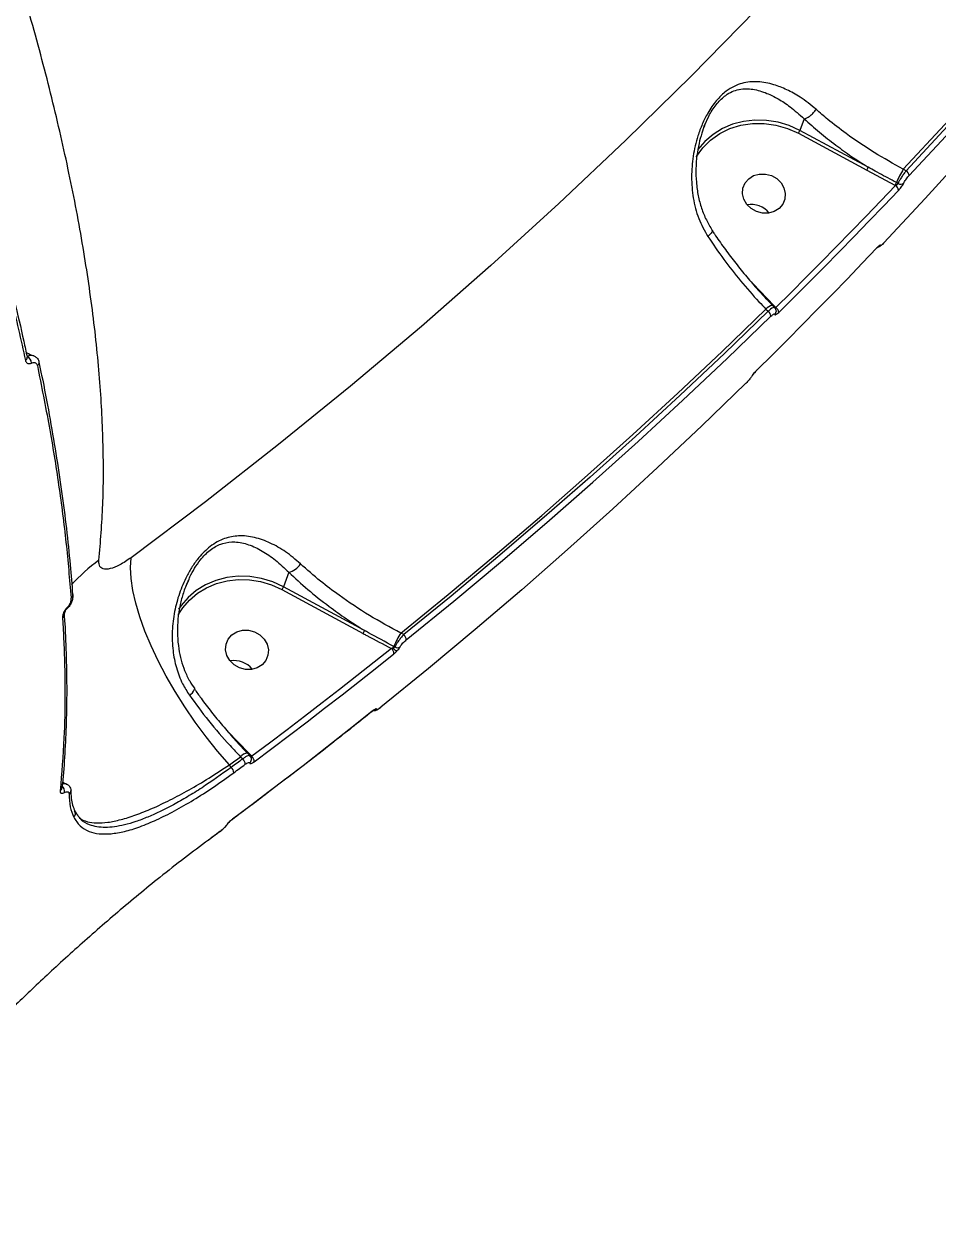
# Model space of a CAD drawing. Header units: millimetres. Extents: x -5517 to 6387, y -5295 to 6147.
# Drawn here: x 3192 to 3381.6, y 1238.2 to 1488.5 of the extents above; entities that cross this region are included whole.
import ezdxf

# ---------------------------------------------------------------- set-up
doc = ezdxf.new("R2010")
doc.units = ezdxf.units.MM
for name, color, linetype in [('DIKOM_ОБЪЕКТ', 7, 'Continuous'), ('DIKOM_РАЗМЕР_ЗОНА', 7, 'Continuous'), ('DIKOM_РАЗМЕР_ОБЪЕКТА', 7, 'Continuous')]:
    doc.layers.add(name, color=color, linetype=linetype)
doc.styles.add('style1', font='arial.ttf', dxfattribs={"width": 0.8})
doc.dimstyles.new('1-50', dxfattribs={"dimtxt": 300, "dimasz": 200, "dimexe": 100, "dimexo": 0, "dimgap": 100, "dimtad": 1, "dimtxsty": 'style1', "dimcen": 200, "dimclrd": 7, "dimclre": 7, "dimclrt": 7, "dimadec": 1, "dimazin": 2, "dimtfac": 1, "dimtmove": 0, "dimatfit": 2, "dimfxl": 0, "dimlwd": 25, "dimlwe": 18, "dimarcsym": 0})

# ---------------------------------------------------------------- blocks, each defined once
blk = doc.blocks.new('*D2')
at = {"layer": 'Defpoints', "color": 0, "transparency": 16777216}
for p in [(4491.49, 3838.97), (-2445.56, 374.31), (4491.49, -4687.8)]:
    blk.add_point(p, dxfattribs=at)
at = {"layer": 'DIKOM_РАЗМЕР_ОБЪЕКТА', "color": 7, "lineweight": 18, "transparency": 16777216}
for p, q in [((4491.49, 3838.97), (4491.49, -4787.8)), ((-2445.56, 374.31), (-2445.56, -4787.8))]:
    blk.add_line(p, q, dxfattribs=at)
at = {"layer": 'DIKOM_РАЗМЕР_ОБЪЕКТА', "color": 7, "lineweight": 25, "transparency": 16777216}
blk.add_line((-2245.56, -4687.8), (4291.49, -4687.8), dxfattribs=at)
at = {"layer": 'DIKOM_РАЗМЕР_ОБЪЕКТА', "color": 7, "transparency": 16777216}
for points in [[(-2245.56, -4654.47), (-2245.56, -4721.14), (-2445.56, -4687.8)], [(4291.49, -4654.47), (4291.49, -4721.14), (4491.49, -4687.8)]]:
    blk.add_solid(points, dxfattribs=at)
at = {"layer": 'DIKOM_РАЗМЕР_ОБЪЕКТА', "color": 7, "transparency": 16777216, "insert": (1022.97, -4434.63), "char_height": 300, "attachment_point": 5, "style": 'style1'}
blk.add_mtext('6900', dxfattribs=at)
blk = doc.blocks.new('*D3')
at = {"layer": 'Defpoints', "color": 0, "transparency": 16777216}
for p in [(6386.85, 4728.17), (-4131.44, -152.69), (6386.85, -5195.35)]:
    blk.add_point(p, dxfattribs=at)
at = {"layer": 'DIKOM_РАЗМЕР_ЗОНА', "color": 7, "lineweight": 18, "transparency": 16777216}
for p, q in [((6386.85, 4728.17), (6386.85, -5295.35)), ((-4131.44, -152.69), (-4131.44, -5295.35))]:
    blk.add_line(p, q, dxfattribs=at)
at = {"layer": 'DIKOM_РАЗМЕР_ЗОНА', "color": 7, "lineweight": 25, "transparency": 16777216}
blk.add_line((-3931.44, -5195.35), (6186.85, -5195.35), dxfattribs=at)
at = {"layer": 'DIKOM_РАЗМЕР_ЗОНА', "color": 7, "transparency": 16777216}
for points in [[(-3931.44, -5162.02), (-3931.44, -5228.69), (-4131.44, -5195.35)], [(6186.85, -5162.02), (6186.85, -5228.69), (6386.85, -5195.35)]]:
    blk.add_solid(points, dxfattribs=at)
at = {"layer": 'DIKOM_РАЗМЕР_ЗОНА', "color": 7, "transparency": 16777216, "insert": (1127.71, -4942.18), "char_height": 300, "attachment_point": 5, "style": 'style1'}
blk.add_mtext('10500', dxfattribs=at)

msp = doc.modelspace()

# ---------------------------------------------------------------- linework, layer by layer
at = {"layer": 'DIKOM_ОБЪЕКТ', "color": 7, "linetype": 'Continuous', "lineweight": 15}
for p, q in [((3353.821, 1468.789), (3352.927, 1466.411)), ((3352.623, 1465.816), (3366.797, 1458.166)), ((3367.1, 1458.761), (3352.927, 1466.411)), ((3366.797, 1458.166), (3372.653, 1455.049)), ((3374.97, 1458.059), (3374.378, 1458.378)), ((3372.653, 1455.049), (3372.772, 1454.984)), ((3373.299, 1455.41), (3372.94, 1455.604)), ((3343.151, 1434.652), (3342.788, 1435.024)), ((3347.587, 1430.06), (3343.151, 1434.652)), ((3345.865, 1429.355), (3346.319, 1428.891)), ((3347.268, 1430.079), (3347.256, 1430.089)), ((3347.268, 1430.079), (3347.669, 1429.668)), ((3347.937, 1429.703), (3347.587, 1430.06)), ((3192.63, 1419.366), (3192.631, 1419.361)), ((3195.093, 1418.316), (3195.08, 1418.366)), ((3246.902, 1374.752), (3245.774, 1371.753)), ((3225.561, 1371.711), (3226.04, 1372.924)), ((3262.623, 1362.66), (3245.774, 1371.753)), ((3245.471, 1371.159), (3262.319, 1362.065)), ((3200.313, 1365.92), (3200.315, 1365.9)), ((3270.73, 1361.829), (3270.116, 1362.161)), ((3268.881, 1359.277), (3268.679, 1359.386)), ((3227.304, 1350.503), (3227.309, 1350.493)), ((3234.188, 1341.804), (3233.96, 1342.037)), ((3238.614, 1337.223), (3234.188, 1341.804)), ((3238.295, 1337.241), (3238.282, 1337.252)), ((3238.295, 1337.241), (3238.815, 1336.709)), ((3239.224, 1336.599), (3238.614, 1337.223)), ((3234.963, 1334.295), (3234.563, 1334.796)), ((3236.892, 1336.517), (3237.345, 1336.055)), ((3199.835, 1330.05), (3199.834, 1330.049)), ((3201.681, 1329.506), (3201.683, 1329.455)), ((3202.392, 1325.554), (3202.561, 1325.155)), ((3203.192, 1324.236), (3203.105, 1324.352)), ((3232.548, 1320.916), (3230.164, 1319.155))]:
    msp.add_line(p, q, dxfattribs=at)
at = {"layer": 'DIKOM_ОБЪЕКТ', "color": 7, "linetype": 'Continuous', "lineweight": 15, "flags": 128}
for points in [[(3374.378, 1458.378), (3382.989, 1467.615), (3391.479, 1476.949), (3399.844, 1486.38), (3408.086, 1495.907), (3416.201, 1505.529), (3424.19, 1515.244), (3432.05, 1525.05), (3439.782, 1534.948)], [(3440.244, 1534.475), (3432.527, 1524.598), (3424.681, 1514.812), (3416.708, 1505.117), (3408.608, 1495.515), (3400.384, 1486.007), (3392.035, 1476.594), (3383.564, 1467.277), (3374.97, 1458.059)], [(3375.586, 1457.04), (3384.187, 1466.266), (3392.665, 1475.59), (3401.021, 1485.011), (3409.252, 1494.527), (3417.358, 1504.137), (3425.338, 1513.84), (3433.19, 1523.635), (3440.914, 1533.52)], [(3435.664, 1519.561), (3427.94, 1509.676), (3420.087, 1499.881), (3412.108, 1490.178), (3404.002, 1480.568), (3395.77, 1471.052), (3387.415, 1461.631), (3378.936, 1452.307), (3370.336, 1443.081)], [(3343.755, 1491.377), (3330.431, 1477.76), (3316.828, 1464.383), (3302.95, 1451.249), (3288.804, 1438.363), (3274.391, 1425.729), (3259.719, 1413.351), (3244.79, 1401.233), (3229.61, 1389.379), (3214.184, 1377.792)], [(3331.46, 1460.962), (3331.477, 1460.991), (3332.788, 1462.82), (3334.405, 1464.419), (3336.29, 1465.75), (3338.396, 1466.779), (3340.672, 1467.483), (3343.065, 1467.845), (3345.515, 1467.855), (3347.964, 1467.513), (3350.353, 1466.828), (3352.623, 1465.816)], [(3352.927, 1466.411), (3350.712, 1467.408), (3348.385, 1468.104), (3345.996, 1468.483), (3343.598, 1468.537), (3341.241, 1468.265), (3338.978, 1467.672), (3336.857, 1466.773), (3334.925, 1465.585), (3333.222, 1464.136), (3331.787, 1462.456), (3331.728, 1462.374)], [(3348.12, 1456.409), (3349.016, 1455.528), (3349.625, 1454.467), (3349.897, 1453.311), (3349.809, 1452.154), (3349.369, 1451.09), (3348.612, 1450.204), (3347.601, 1449.569), (3346.416, 1449.236), (3345.154, 1449.232), (3343.916, 1449.558), (3342.805, 1450.186), (3341.908, 1451.067), (3341.299, 1452.128), (3341.028, 1453.284), (3341.116, 1454.441), (3341.556, 1455.506), (3342.312, 1456.391), (3343.324, 1457.026), (3344.509, 1457.359), (3345.771, 1457.363), (3347.008, 1457.038), (3348.12, 1456.409)], [(3372.772, 1454.984), (3369.719, 1451.781), (3366.651, 1448.59), (3363.569, 1445.411), (3360.472, 1442.244), (3357.36, 1439.09), (3354.233, 1435.948), (3351.092, 1432.819), (3347.937, 1429.703)], [(3348.53, 1428.659), (3351.688, 1431.778), (3354.831, 1434.91), (3357.961, 1438.054), (3361.075, 1441.211), (3364.175, 1444.38), (3367.26, 1447.562), (3370.33, 1450.755), (3373.386, 1453.961)], [(3368.907, 1442.055), (3365.852, 1438.849), (3362.782, 1435.655), (3359.697, 1432.474), (3356.597, 1429.305), (3353.482, 1426.148), (3350.353, 1423.004), (3347.21, 1419.872), (3344.052, 1416.753)], [(3270.116, 1362.161), (3279.971, 1370.183), (3289.718, 1378.314), (3299.357, 1386.555), (3308.884, 1394.904), (3318.3, 1403.359), (3327.603, 1411.92), (3336.792, 1420.586), (3345.865, 1429.355)], [(3346.319, 1428.891), (3337.263, 1420.14), (3328.093, 1411.493), (3318.81, 1402.949), (3309.414, 1394.51), (3299.907, 1386.178), (3290.289, 1377.953), (3280.564, 1369.836), (3270.73, 1361.829)], [(3271.26, 1360.731), (3281.101, 1368.745), (3290.835, 1376.868), (3300.46, 1385.1), (3309.975, 1393.439), (3319.379, 1401.885), (3328.67, 1410.435), (3337.848, 1419.09), (3346.911, 1427.848)], [(3342.986, 1415.479), (3342.959, 1415.435), (3342.858, 1415.319)], [(3341.661, 1413.889), (3332.598, 1405.131), (3323.42, 1396.476), (3314.129, 1387.926), (3304.725, 1379.48), (3295.21, 1371.141), (3285.585, 1362.909), (3275.851, 1354.786), (3266.01, 1346.772)], [(3234.563, 1334.796), (3232.117, 1337.65), (3229.749, 1340.628), (3227.481, 1343.702), (3225.335, 1346.844), (3223.328, 1350.025), (3221.481, 1353.217), (3219.808, 1356.391), (3218.327, 1359.517), (3217.049, 1362.567), (3215.988, 1365.513), (3215.152, 1368.328), (3214.549, 1370.987), (3214.185, 1373.466), (3214.063, 1375.741), (3214.184, 1377.792)], [(3223.969, 1365.904), (3224.885, 1367.365), (3226.283, 1369.001), (3227.942, 1370.412), (3229.825, 1371.566), (3231.893, 1372.438), (3234.099, 1373.009), (3236.395, 1373.268), (3238.731, 1373.207), (3241.056, 1372.828), (3243.319, 1372.141), (3245.471, 1371.159)], [(3245.774, 1371.753), (3243.555, 1372.766), (3241.222, 1373.475), (3238.824, 1373.865), (3236.415, 1373.928), (3234.047, 1373.662), (3231.772, 1373.072), (3229.64, 1372.173), (3227.697, 1370.983), (3225.987, 1369.528), (3224.546, 1367.841), (3224.034, 1367.081)], [(3202.081, 1370.121), (3202.081, 1370.128), (3202.076, 1370.171)], [(3200.86, 1367.405), (3200.874, 1367.364), (3200.883, 1367.327), (3200.888, 1367.295), (3200.888, 1367.268), (3200.883, 1367.246), (3200.874, 1367.23), (3200.859, 1367.219), (3200.841, 1367.214)], [(3240.881, 1361.798), (3241.778, 1360.917), (3242.387, 1359.856), (3242.658, 1358.7), (3242.57, 1357.543), (3242.13, 1356.478), (3241.374, 1355.593), (3240.362, 1354.958), (3239.177, 1354.625), (3237.915, 1354.621), (3236.678, 1354.947), (3235.566, 1355.575), (3234.669, 1356.456), (3234.061, 1357.517), (3233.789, 1358.673), (3233.877, 1359.83), (3234.317, 1360.895), (3235.073, 1361.78), (3236.085, 1362.415), (3237.27, 1362.748), (3238.532, 1362.752), (3239.769, 1362.426), (3240.881, 1361.798)], [(3268.175, 1358.947), (3264.604, 1356.103), (3261.019, 1353.273), (3257.42, 1350.458), (3253.807, 1347.657), (3250.181, 1344.871), (3246.542, 1342.099), (3242.89, 1339.341), (3239.224, 1336.599)], [(3239.727, 1335.478), (3243.396, 1338.223), (3247.052, 1340.983), (3250.694, 1343.757), (3254.323, 1346.545), (3257.938, 1349.349), (3261.54, 1352.166), (3265.128, 1354.999), (3268.702, 1357.845)], [(3264.224, 1345.939), (3260.65, 1343.092), (3257.061, 1340.26), (3253.46, 1337.442), (3249.844, 1334.639), (3246.216, 1331.85), (3242.573, 1329.076), (3238.918, 1326.317), (3235.249, 1323.572)], [(3264.178, 1345.878), (3264.178, 1345.879), (3264.224, 1345.939)], [(3264.58, 1346.168), (3264.642, 1346.211), (3264.735, 1346.304)], [(3234.563, 1334.796), (3234.854, 1335.011), (3235.145, 1335.226), (3235.437, 1335.441), (3235.728, 1335.656), (3236.019, 1335.871), (3236.31, 1336.086), (3236.601, 1336.302), (3236.892, 1336.517)], [(3237.345, 1336.055), (3237.047, 1335.834), (3236.75, 1335.614), (3236.452, 1335.394), (3236.154, 1335.174), (3235.857, 1334.954), (3235.559, 1334.734), (3235.261, 1334.515), (3234.963, 1334.295)], [(3235.463, 1333.174), (3235.761, 1333.394), (3236.059, 1333.614), (3236.357, 1333.834), (3236.655, 1334.054), (3236.953, 1334.274), (3237.251, 1334.494), (3237.549, 1334.715), (3237.847, 1334.935)], [(3234.125, 1322.48), (3234.052, 1322.383), (3233.925, 1322.272)], [(3235.2, 1323.509), (3235.204, 1323.512), (3235.249, 1323.572)], [(3230.164, 1319.155), (3230.167, 1319.157), (3230.213, 1319.215)], [(3232.597, 1320.976), (3232.299, 1320.756), (3232.001, 1320.535), (3231.703, 1320.315), (3231.405, 1320.095), (3231.107, 1319.875), (3230.809, 1319.655), (3230.511, 1319.435), (3230.213, 1319.215)], [(3232.548, 1320.916), (3232.551, 1320.917), (3232.597, 1320.976)]]:
    msp.add_lwpolyline(points, dxfattribs=at)
at = {"layer": 'DIKOM_ОБЪЕКТ', "color": 7, "linetype": 'Continuous', "lineweight": 15}
for centre, radius, start, end in [((3348.12, 1468.49), 5.237, 329.30241, 336.6107), ((3362.276, 1460.849), 5.257, 329.31598, 336.59669), ((3399.973, 1443.359), 29.677, 149.59449, 155.6307), ((3374.258, 1456.933), 1.333, 4.63118, 57.68309), ((3367.561, 1458.038), 5.904, 329.57651, 335.64485), ((3372.061, 1453.862), 1.329, 4.28545, 57.63206), ((3373.831, 1456.291), 1.029, 238.84508, 309.7318), ((3342.777, 1446.158), 4.896, 39.29973, 99.47557), ((3342.775, 1446.154), 4.9, 39.33005, 99.44533), ((3368.903, 1443.224), 0.976, 284.90125, 317.62289), ((3347.534, 1427.878), 2.228, 97.16258, 138.49239), ((3346.879, 1430.885), 1.088, 299.11722, 310.64985), ((3347.164, 1428.573), 1.368, 3.58481, 55.61771), ((3345.534, 1427.756), 1.38, 3.83995, 55.35132), ((3347.061, 1428.884), 0.915, 316.30456, 356.83464), ((3191.97, 1419.274), 0.665, 296.69837, 8.77302), ((3191.917, 1418.15), 1.573, 0.62015, 62.74973), ((3194.418, 1418.248), 0.678, 297.38487, 5.6905), ((3228.044, 1348.548), 35.292, 125.58237, 138.07167), ((3245.795, 1378.818), 4.215, 285.23386, 326.78883), ((3240.952, 1373.84), 5.255, 329.31439, 336.59799), ((3201.345, 1370.104), 0.737, 300.40453, 1.32446), ((3199.568, 1365.888), 0.748, 300.73635, 0.9299), ((3257.817, 1364.738), 5.236, 329.30126, 336.61112), ((3295.75, 1347.122), 29.72, 149.60077, 155.62817), ((3269.754, 1360.681), 1.507, 1.8905, 49.60666), ((3264.275, 1361.348), 4.821, 331.40857, 335.98858), ((3269.424, 1360.172), 1.048, 238.73033, 302.28029), ((3267.202, 1357.805), 1.501, 1.5463, 49.56294), ((3273.368, 1363.694), 6.729, 223.75596, 232.46926), ((3235.539, 1351.548), 4.895, 39.29657, 99.47865), ((3235.537, 1351.543), 4.9, 39.32679, 99.44843), ((3225.128, 1351.304), 2.328, 299.21297, 339.60035), ((3264.474, 1347.115), 0.998, 276.38366, 310.32184), ((3238.566, 1335.033), 2.237, 97.29195, 138.44205), ((3237.907, 1338.046), 1.085, 299.08034, 310.64779), ((3238.175, 1335.455), 1.552, 0.86532, 47.49378), ((3233.894, 1333.146), 1.569, 1.01513, 47.072), ((3236.282, 1334.906), 1.565, 1.07992, 47.23564), ((3238.215, 1335.92), 0.917, 308.73558, 359.3341), ((3199.051, 1330.127), 0.787, 302.14046, 354.55697), ((3198.885, 1329.314), 1.494, 351.11823, 49.13077), ((3200.842, 1329.472), 0.841, 304.27365, 358.82336), ((3201.686, 1324.688), 0.934, 308.51952, 37.63796)]:
    msp.add_arc(centre, radius, start, end, dxfattribs=at)
for points, knots in [([(3207.508, 1377.251), (3207.823, 1381.043), (3208.455, 1388.63), (3208.478, 1400.99), (3207.821, 1414.146), (3206.385, 1428.162), (3204.176, 1442.987), (3201.239, 1458.303), (3197.601, 1474.042), (3193.305, 1490.134), (3188.281, 1506.841), (3182.516, 1524.129), (3176.012, 1541.953), (3168.911, 1559.923), (3161.253, 1577.977), (3153.085, 1596.048), (3144.279, 1614.426), (3134.837, 1633.061), (3124.779, 1651.892), (3114.32, 1670.517), (3103.506, 1688.876), (3092.387, 1706.919), (3080.791, 1724.93), (3068.737, 1742.842), (3056.26, 1760.592), (3043.621, 1777.805), (3030.87, 1794.434), (3018.052, 1810.448), (3004.972, 1826.093), (2991.667, 1841.297), (2978.177, 1856), (2965.737, 1868.897), (2954.374, 1880.179), (2947.539, 1886.617), (2944.118, 1889.839)], [0, 0, 0, 0, 0.0311784, 0.0623809, 0.0935594, 0.1256442, 0.1577551, 0.18984, 0.2210202, 0.2522243, 0.2834046, 0.3154897, 0.3476009, 0.3796861, 0.410889, 0.4421159, 0.4733188, 0.5054256, 0.5375585, 0.5696654, 0.6009196, 0.6321978, 0.6634522, 0.69561, 0.727794, 0.7599519, 0.7912842, 0.8226406, 0.8539728, 0.8862089, 0.9184711, 0.9507073, 0.9753305, 1, 1, 1, 1]), ([(3356.274, 1470.79), (3355.174, 1471.682), (3353.17, 1473.305), (3350.22, 1474.914), (3347.29, 1476.053), (3344.212, 1476.649), (3341.469, 1476.421), (3339.278, 1475.614), (3337.459, 1474.518), (3335.531, 1472.675), (3333.864, 1470.224), (3332.634, 1467.72), (3331.537, 1464.729), (3330.692, 1461.067), (3330.347, 1456.732), (3330.7, 1452.379), (3331.748, 1448.148), (3333.14, 1445.642), (3333.818, 1444.422)], [0, 0, 0, 0, 0.078549, 0.1430583, 0.2076031, 0.2872154, 0.3665487, 0.4057522, 0.4448516, 0.497444, 0.5496903, 0.5922708, 0.6349374, 0.707296, 0.779729, 0.8544843, 0.9291404, 1, 1, 1, 1]), ([(3333.23, 1467.604), (3333.537, 1468.303), (3334.217, 1469.852), (3335.681, 1472.054), (3337.362, 1473.653), (3338.911, 1474.521), (3339.842, 1474.807), (3341.283, 1475.094), (3343.219, 1475.058), (3345.884, 1474.263), (3348.446, 1472.986), (3351.05, 1471.28), (3352.827, 1469.719), (3353.823, 1468.791), (3353.824, 1468.791)], [0, 0, 0, 0, 0.0689009, 0.1526153, 0.2357275, 0.2965035, 0.3600058, 0.3632537, 0.4968258, 0.6359474, 0.7482023, 0.8623795, 0.9999287, 1, 1, 1, 1]), ([(3353.824, 1468.791), (3354.001, 1468.843), (3354.355, 1468.948), (3354.987, 1469.366), (3355.606, 1469.923), (3355.998, 1470.393), (3356.203, 1470.683), (3356.249, 1470.753), (3356.274, 1470.79)], [0, 0, 0, 0, 0.231613, 0.463239, 0.6948775, 0.9264936, 0.9610396, 1, 1, 1, 1]), ([(3374.378, 1458.378), (3372.349, 1459.497), (3368.232, 1461.767), (3363.011, 1465.32), (3359.042, 1468.373), (3357.076, 1470.09), (3356.274, 1470.79)], [0, 0, 0, 0, 0.3072606, 0.6233163, 0.8463514, 1, 1, 1, 1]), ([(3333.223, 1467.608), (3332.997, 1467.015), (3332.507, 1465.727), (3331.957, 1463.598), (3331.522, 1461.142), (3331.315, 1458.451), (3331.394, 1455.646), (3331.77, 1452.895), (3332.477, 1450.276), (3333.439, 1447.842), (3334.319, 1446.373), (3334.749, 1445.655)], [0, 0, 0, 0, 0.0810416, 0.1759329, 0.2838984, 0.4059311, 0.5303825, 0.6548067, 0.7738038, 0.8894099, 1, 1, 1, 1]), ([(3333.009, 1467.001), (3333.061, 1467.175), (3333.121, 1467.379), (3333.215, 1467.575), (3333.23, 1467.604)], [0, 0, 0, 0, 0.8479929, 1, 1, 1, 1]), ([(3353.824, 1468.791), (3353.823, 1468.791), (3353.822, 1468.79), (3353.821, 1468.789), (3353.821, 1468.789)], [0, 0, 0, 0, 0.6180353, 1, 1, 1, 1]), ([(3353.821, 1468.789), (3354.852, 1467.871), (3356.925, 1466.027), (3360.247, 1463.433), (3363.638, 1460.988), (3365.943, 1459.505), (3367.1, 1458.761)], [0, 0, 0, 0, 0.2595421, 0.5218388, 0.7598798, 1, 1, 1, 1]), ([(3372.94, 1455.604), (3372.647, 1455.762), (3371.183, 1456.551), (3369.23, 1457.592), (3367.581, 1458.497), (3367.1, 1458.761)], [0, 0, 0, 0, 0.1504261, 0.7521254, 1, 1, 1, 1]), ([(3374.97, 1458.059), (3374.934, 1458.013), (3374.74, 1457.764), (3374.374, 1457.259), (3373.917, 1456.563), (3373.528, 1455.904), (3373.375, 1455.575), (3373.299, 1455.41)], [0, 0, 0, 0, 0.0547725, 0.2944156, 0.5301278, 0.7646939, 1, 1, 1, 1]), ([(3374.488, 1455.499), (3374.535, 1455.598), (3374.63, 1455.795), (3374.882, 1456.182), (3375.184, 1456.585), (3375.43, 1456.873), (3375.561, 1457.014), (3375.586, 1457.04)], [0, 0, 0, 0, 0.2340637, 0.4679563, 0.7039592, 0.9448561, 1, 1, 1, 1]), ([(3373.299, 1455.41), (3373.281, 1455.378), (3373.244, 1455.313), (3373.126, 1455.201), (3372.978, 1455.093), (3372.854, 1455.023), (3372.785, 1454.991), (3372.772, 1454.984)], [0, 0, 0, 0, 0.2179582, 0.4436025, 0.6836083, 0.9398604, 1, 1, 1, 1]), ([(3373.386, 1453.961), (3373.41, 1453.988), (3373.543, 1454.129), (3373.79, 1454.417), (3374.093, 1454.819), (3374.346, 1455.205), (3374.441, 1455.401), (3374.488, 1455.499)], [0, 0, 0, 0, 0.0557498, 0.2967737, 0.5326456, 0.7662345, 1, 1, 1, 1]), ([(3183.791, 1452.51), (3183.936, 1451.997), (3184.663, 1449.436), (3186.6, 1442.405), (3189.406, 1431.543), (3191.314, 1422.97), (3192.268, 1418.68)], [0, 0, 0, 0, 0.0441423, 0.2207215, 0.6100167, 1, 1, 1, 1]), ([(3184.135, 1453.184), (3184.584, 1451.616), (3185.885, 1447.083), (3187.833, 1439.727), (3189.975, 1431.133), (3191.564, 1424.35), (3192.375, 1420.482), (3192.608, 1419.372)], [0, 0, 0, 0, 0.1348082, 0.3898055, 0.6441819, 0.8978454, 1, 1, 1, 1]), ([(3334.685, 1445.621), (3334.706, 1445.576), (3334.755, 1445.469), (3334.552, 1445.134), (3334.226, 1444.781), (3333.953, 1444.536), (3333.85, 1444.449), (3333.818, 1444.422)], [0, 0, 0, 0, 0.2242738, 0.530235, 0.8361837, 0.9494543, 1, 1, 1, 1]), ([(3333.818, 1444.422), (3334.901, 1442.825), (3337.026, 1439.691), (3340.629, 1435.128), (3343.603, 1431.72), (3345.39, 1429.852), (3345.865, 1429.355)], [0, 0, 0, 0, 0.302891, 0.5944601, 0.892027, 1, 1, 1, 1]), ([(3334.726, 1445.647), (3334.881, 1445.407), (3335.655, 1444.207), (3337.193, 1442.048), (3339.331, 1439.191), (3341.601, 1436.371), (3343.97, 1433.626), (3345.873, 1431.531), (3346.993, 1430.401), (3347.28, 1430.112)], [0, 0, 0, 0, 0.0440854, 0.2202825, 0.3981664, 0.5773923, 0.7575055, 0.9379477, 1, 1, 1, 1]), ([(3369.284, 1442.397), (3369.284, 1442.397), (3369.283, 1442.397), (3369.228, 1442.353), (3369.113, 1442.249), (3368.981, 1442.121), (3368.887, 1442.019), (3368.869, 1442)], [0, 0, 0, 0, 0.1008642, 0.2866791, 0.5470943, 0.9140559, 1, 1, 1, 1]), ([(3369.624, 1442.567), (3369.625, 1442.572), (3369.638, 1442.621), (3369.616, 1442.663), (3369.47, 1442.586), (3369.227, 1442.382), (3369.014, 1442.164), (3368.907, 1442.055)], [0, 0, 0, 0, 0.0278297, 0.2649692, 0.5076724, 0.7539292, 1, 1, 1, 1]), ([(3370.307, 1443.04), (3370.284, 1443.015), (3370.108, 1442.825), (3369.836, 1442.567), (3369.558, 1442.349), (3369.29, 1442.193), (3369.099, 1442.166), (3369.021, 1442.156)], [0, 0, 0, 0, 0.054423, 0.4112738, 0.6960503, 0.8776206, 1, 1, 1, 1]), ([(3370.336, 1443.081), (3370.229, 1442.972), (3370.017, 1442.753), (3369.776, 1442.549), (3369.632, 1442.47), (3369.61, 1442.512), (3369.623, 1442.561), (3369.624, 1442.567)], [0, 0, 0, 0, 0.2457847, 0.4917646, 0.7342879, 0.9715229, 1, 1, 1, 1]), ([(3347.644, 1429.643), (3347.632, 1429.668), (3347.592, 1429.746), (3347.322, 1429.65), (3346.882, 1429.38), (3346.506, 1429.054), (3346.319, 1428.891)], [0, 0, 0, 0, 0.12995, 0.4196311, 0.7099473, 1, 1, 1, 1]), ([(3347.654, 1429.652), (3347.715, 1429.594), (3347.862, 1429.453), (3347.956, 1429.157), (3347.988, 1428.933), (3347.974, 1428.837), (3347.973, 1428.834)], [0, 0, 0, 0, 0.2656763, 0.6416891, 0.9860147, 1, 1, 1, 1]), ([(3347.937, 1429.703), (3347.907, 1429.662), (3347.847, 1429.582), (3347.775, 1429.512), (3347.728, 1429.485), (3347.719, 1429.501), (3347.717, 1429.506)], [0, 0, 0, 0, 0.2940145, 0.5848157, 0.8723242, 1, 1, 1, 1]), ([(3346.911, 1427.848), (3347.019, 1427.95), (3347.237, 1428.152), (3347.499, 1428.327), (3347.674, 1428.379), (3347.723, 1428.321), (3347.722, 1428.26), (3347.722, 1428.252)], [0, 0, 0, 0, 0.2406626, 0.48144, 0.7216702, 0.9612271, 1, 1, 1, 1]), ([(3347.722, 1428.252), (3347.722, 1428.243), (3347.721, 1428.183), (3347.77, 1428.125), (3347.944, 1428.178), (3348.205, 1428.355), (3348.421, 1428.557), (3348.53, 1428.659)], [0, 0, 0, 0, 0.0385868, 0.2781251, 0.5183543, 0.7592445, 1, 1, 1, 1]), ([(3192.392, 1420.389), (3192.447, 1420.354), (3192.88, 1420.075), (3193.48, 1419.845), (3194.004, 1419.643)], [0, 0, 0, 0, 0.1265151, 1, 1, 1, 1]), ([(3193.994, 1419.629), (3193.972, 1419.642), (3193.78, 1419.758), (3193.303, 1419.771), (3192.861, 1419.624), (3192.637, 1419.549)], [0, 0, 0, 0, 0.0614414, 0.5266249, 1, 1, 1, 1]), ([(3193.997, 1419.633), (3194.185, 1419.541), (3194.579, 1419.347), (3194.953, 1418.849), (3195.034, 1418.467), (3195.068, 1418.31)], [0, 0, 0, 0, 0.3487264, 0.7328871, 1, 1, 1, 1]), ([(3192.268, 1418.68), (3192.278, 1418.642), (3192.32, 1418.474), (3192.464, 1418.237), (3192.749, 1418.062), (3193.101, 1418.022), (3193.361, 1418.119), (3193.49, 1418.167)], [0, 0, 0, 0, 0.0733441, 0.3225156, 0.5550765, 0.7773975, 1, 1, 1, 1]), ([(3193.49, 1418.167), (3193.622, 1418.216), (3193.884, 1418.314), (3194.241, 1418.274), (3194.531, 1418.098), (3194.678, 1417.857), (3194.72, 1417.685), (3194.73, 1417.646)], [0, 0, 0, 0, 0.2211262, 0.4418731, 0.6744879, 0.9251385, 1, 1, 1, 1]), ([(3194.73, 1417.646), (3195.575, 1413.421), (3197.266, 1404.97), (3199.216, 1392.749), (3200.769, 1380.845), (3201.401, 1373.261), (3201.718, 1369.468)], [0, 0, 0, 0, 0.2490965, 0.4981931, 0.7490968, 1, 1, 1, 1]), ([(3195.041, 1418.359), (3195.237, 1417.441), (3196.028, 1413.74), (3197.217, 1407.407), (3198.607, 1399.366), (3199.79, 1391.494), (3200.776, 1383.791), (3201.541, 1376.664), (3201.882, 1372.196), (3202.036, 1370.166)], [0, 0, 0, 0, 0.0534209, 0.2155113, 0.3777312, 0.540047, 0.7024227, 0.86482, 1, 1, 1, 1]), ([(3344.052, 1416.753), (3344.032, 1416.733), (3343.902, 1416.605), (3343.649, 1416.338), (3343.319, 1415.957), (3343.033, 1415.592), (3342.916, 1415.41), (3342.858, 1415.319)], [0, 0, 0, 0, 0.0426245, 0.2824445, 0.5216299, 0.7607723, 1, 1, 1, 1]), ([(3343.977, 1416.66), (3343.935, 1416.619), (3343.796, 1416.483), (3343.537, 1416.197), (3343.264, 1415.87), (3343.085, 1415.632), (3343, 1415.502), (3342.988, 1415.482), (3342.987, 1415.479)], [0, 0, 0, 0, 0.1086202, 0.353172, 0.6073627, 0.8174424, 0.9743475, 1, 1, 1, 1]), ([(3342.858, 1415.319), (3342.8, 1415.228), (3342.683, 1415.046), (3342.395, 1414.683), (3342.064, 1414.302), (3341.81, 1414.036), (3341.68, 1413.909), (3341.661, 1413.889)], [0, 0, 0, 0, 0.2393975, 0.4787022, 0.7179115, 0.9577388, 1, 1, 1, 1]), ([(3249.321, 1376.51), (3248.298, 1377.383), (3246.251, 1379.129), (3243.043, 1380.924), (3239.814, 1382.11), (3236.665, 1382.462), (3234.048, 1382.011), (3232.057, 1381.119), (3230.204, 1379.912), (3228.404, 1378.13), (3226.84, 1375.968), (3225.423, 1373.498), (3224.117, 1370.379), (3223.108, 1366.555), (3222.628, 1362.568), (3222.752, 1358.646), (3223.486, 1354.96), (3224.637, 1351.833), (3225.773, 1350.045), (3226.264, 1349.272)], [0, 0, 0, 0, 0.0759082, 0.1519057, 0.2286338, 0.3051876, 0.3688609, 0.401619, 0.4343317, 0.4904591, 0.5282359, 0.5660848, 0.6308776, 0.695772, 0.7645218, 0.8332295, 0.8936818, 0.9540624, 1, 1, 1, 1]), ([(3226.04, 1372.924), (3226.149, 1373.216), (3226.492, 1374.134), (3227.347, 1375.615), (3228.68, 1377.587), (3230.561, 1379.499), (3232.212, 1380.404), (3233.924, 1380.978), (3235.905, 1381.175), (3238.597, 1380.591), (3241.385, 1379.267), (3244.177, 1377.375), (3245.986, 1375.634), (3246.902, 1374.752)], [0, 0, 0, 0, 0.0292114, 0.0919661, 0.1562177, 0.2469926, 0.3366579, 0.352859, 0.4598933, 0.5920531, 0.7286216, 0.862611, 1, 1, 1, 1]), ([(3214.184, 1377.792), (3213.39, 1377.253), (3211.813, 1376.182), (3209.768, 1375.394), (3208.271, 1375.366), (3207.508, 1376.048), (3207.508, 1376.897), (3207.508, 1377.251)], [0, 0, 0, 0, 0.218024, 0.4332378, 0.6437893, 0.8514323, 1, 1, 1, 1]), ([(3246.902, 1374.752), (3248.19, 1373.558), (3250.787, 1371.152), (3254.863, 1367.942), (3258.824, 1365.092), (3261.353, 1363.473), (3262.623, 1362.66)], [0, 0, 0, 0, 0.2794487, 0.5634176, 0.7807117, 1, 1, 1, 1]), ([(3270.116, 1362.161), (3267.93, 1363.348), (3263.496, 1365.757), (3257.961, 1369.468), (3253.176, 1373.078), (3250.674, 1375.305), (3249.321, 1376.51)], [0, 0, 0, 0, 0.2848598, 0.5777472, 0.7715646, 1, 1, 1, 1]), ([(3226.001, 1372.944), (3225.849, 1372.614), (3225.344, 1371.518), (3224.702, 1369.55), (3224.112, 1367.026), (3223.791, 1364.371), (3223.752, 1361.631), (3224.016, 1358.996), (3224.508, 1356.554), (3225.264, 1354.321), (3226.207, 1352.31), (3227.036, 1351.107), (3227.41, 1350.565)], [0, 0, 0, 0, 0.0455149, 0.1510986, 0.2611951, 0.376084, 0.4946676, 0.6149268, 0.7179399, 0.8143666, 0.9164694, 1, 1, 1, 1]), ([(3202.068, 1370.12), (3202.077, 1370.037), (3202.117, 1369.649), (3201.995, 1368.989), (3201.668, 1368.194), (3201.289, 1367.6), (3200.975, 1367.342), (3200.857, 1367.245)], [0, 0, 0, 0, 0.0893802, 0.4211843, 0.659894, 0.8724668, 1, 1, 1, 1]), ([(3201.718, 1369.468), (3201.709, 1369.19), (3201.697, 1368.776), (3201.449, 1368.154), (3201.207, 1367.761), (3200.995, 1367.522), (3200.883, 1367.425), (3200.86, 1367.405)], [0, 0, 0, 0, 0.4456042, 0.6623271, 0.8364782, 0.9657237, 1, 1, 1, 1]), ([(3200.86, 1367.405), (3200.835, 1367.383), (3200.718, 1367.282), (3200.498, 1367.032), (3200.242, 1366.617), (3199.979, 1365.964), (3199.961, 1365.532), (3199.95, 1365.245)], [0, 0, 0, 0, 0.0349483, 0.1620464, 0.3362874, 0.5591639, 1, 1, 1, 1]), ([(3200.955, 1367.285), (3200.948, 1367.281), (3200.935, 1367.274), (3200.894, 1367.246), (3200.841, 1367.203), (3200.773, 1367.134), (3200.687, 1367.033), (3200.576, 1366.87), (3200.445, 1366.614), (3200.329, 1366.252), (3200.305, 1365.997), (3200.315, 1365.906), (3200.316, 1365.901)], [0, 0, 0, 0, 0.0267981, 0.0534385, 0.0873412, 0.1246622, 0.177086, 0.2583094, 0.3973896, 0.6243437, 0.9772044, 1, 1, 1, 1]), ([(3199.95, 1365.245), (3199.975, 1364.831), (3200.1, 1362.762), (3200.355, 1357.447), (3200.507, 1349.502), (3200.322, 1339.531), (3199.774, 1333.063), (3199.469, 1329.461)], [0, 0, 0, 0, 0.0321655, 0.1608355, 0.4182082, 0.6759572, 1, 1, 1, 1]), ([(3200.293, 1365.919), (3200.335, 1365.33), (3200.549, 1362.317), (3200.737, 1357.069), (3200.849, 1350.202), (3200.75, 1343.562), (3200.437, 1337.151), (3200.121, 1332.653), (3199.851, 1330.353), (3199.816, 1330.052)], [0, 0, 0, 0, 0.0452035, 0.2314026, 0.4171916, 0.6023532, 0.7870717, 0.9721572, 1, 1, 1, 1]), ([(3262.319, 1362.065), (3262.581, 1361.925), (3264.529, 1360.879), (3266.484, 1359.843), (3268.175, 1358.947)], [0, 0, 0, 0, 0.1343686, 1, 1, 1, 1]), ([(3268.679, 1359.386), (3266.917, 1360.328), (3264.894, 1361.41), (3262.883, 1362.517), (3262.623, 1362.66)], [0, 0, 0, 0, 0.8707651, 1, 1, 1, 1]), ([(3270.73, 1361.829), (3270.675, 1361.769), (3270.442, 1361.518), (3270.023, 1361.022), (3269.53, 1360.368), (3269.119, 1359.749), (3268.96, 1359.435), (3268.881, 1359.277)], [0, 0, 0, 0, 0.0748884, 0.31516, 0.5451374, 0.7715035, 1, 1, 1, 1]), ([(3268.881, 1359.277), (3268.863, 1359.253), (3268.842, 1359.225), (3268.77, 1359.166), (3268.668, 1359.105), (3268.56, 1359.061), (3268.508, 1359.041)], [0, 0, 0, 0, 0.2619022, 0.3211315, 0.6716259, 1, 1, 1, 1]), ([(3269.269, 1358.358), (3269.363, 1358.457), (3269.568, 1358.673), (3269.831, 1359.007), (3269.933, 1359.193), (3269.984, 1359.287)], [0, 0, 0, 0, 0.2986306, 0.6490661, 1, 1, 1, 1]), ([(3269.984, 1359.287), (3270.035, 1359.38), (3270.137, 1359.567), (3270.417, 1359.922), (3270.759, 1360.29), (3271.054, 1360.563), (3271.22, 1360.699), (3271.26, 1360.731)], [0, 0, 0, 0, 0.2249705, 0.4495691, 0.680312, 0.9238057, 1, 1, 1, 1]), ([(3268.508, 1359.041), (3268.43, 1359.014), (3268.319, 1358.977), (3268.208, 1358.954), (3268.175, 1358.947)], [0, 0, 0, 0, 0.7053457, 1, 1, 1, 1]), ([(3268.702, 1357.845), (3268.757, 1357.889), (3268.946, 1358.044), (3269.135, 1358.227), (3269.269, 1358.358)], [0, 0, 0, 0, 0.2879129, 1, 1, 1, 1]), ([(3226.264, 1349.272), (3227.565, 1347.496), (3230.207, 1343.891), (3233.877, 1339.647), (3236.164, 1337.273), (3236.892, 1336.517)], [0, 0, 0, 0, 0.3984803, 0.8085143, 1, 1, 1, 1]), ([(3227.346, 1350.517), (3227.786, 1349.889), (3228.907, 1348.291), (3230.853, 1345.759), (3233.146, 1342.936), (3235.542, 1340.204), (3237.271, 1338.311), (3238.208, 1337.377), (3238.308, 1337.277)], [0, 0, 0, 0, 0.1350014, 0.3436413, 0.5536656, 0.7643809, 0.9748385, 1, 1, 1, 1]), ([(3265.967, 1346.718), (3265.936, 1346.693), (3265.707, 1346.504), (3265.368, 1346.271), (3265, 1346.082), (3264.67, 1345.979), (3264.451, 1346.001), (3264.352, 1346.01)], [0, 0, 0, 0, 0.0564859, 0.4261112, 0.6816899, 0.8566708, 1, 1, 1, 1]), ([(3266.01, 1346.772), (3265.879, 1346.671), (3265.619, 1346.47), (3265.32, 1346.296), (3265.13, 1346.241), (3265.123, 1346.317), (3265.12, 1346.354)], [0, 0, 0, 0, 0.2566398, 0.5136594, 0.7612377, 1, 1, 1, 1]), ([(3264.178, 1345.879), (3261.7, 1343.908), (3254.516, 1338.194), (3244.853, 1330.739), (3237.614, 1325.317), (3235.2, 1323.509)], [0, 0, 0, 0, 0.2597926, 0.7531974, 1, 1, 1, 1]), ([(3264.579, 1346.167), (3264.577, 1346.166), (3264.545, 1346.148), (3264.417, 1346.062), (3264.277, 1345.959), (3264.185, 1345.884), (3264.178, 1345.878)], [0, 0, 0, 0, 0.0358789, 0.4306593, 0.9569398, 1, 1, 1, 1]), ([(3264.735, 1346.304), (3264.692, 1346.277), (3264.541, 1346.183), (3264.356, 1346.04), (3264.224, 1345.939)], [0, 0, 0, 0, 0.2879354, 1, 1, 1, 1]), ([(3264.644, 1346.204), (3264.645, 1346.205), (3264.651, 1346.207), (3264.625, 1346.195), (3264.589, 1346.173), (3264.577, 1346.165)], [0, 0, 0, 0, 0.1679366, 0.6984622, 1, 1, 1, 1]), ([(3265.12, 1346.354), (3265.117, 1346.389), (3265.112, 1346.46), (3264.963, 1346.431), (3264.807, 1346.344), (3264.735, 1346.304)], [0, 0, 0, 0, 0.3509439, 0.7014134, 1, 1, 1, 1]), ([(3238.789, 1336.685), (3238.775, 1336.711), (3238.728, 1336.796), (3238.432, 1336.728), (3237.953, 1336.498), (3237.547, 1336.202), (3237.345, 1336.055)], [0, 0, 0, 0, 0.1279684, 0.4187716, 0.709356, 1, 1, 1, 1]), ([(3238.8, 1336.697), (3238.838, 1336.666), (3238.983, 1336.546), (3239.106, 1336.253), (3239.121, 1336.015), (3239.128, 1335.909)], [0, 0, 0, 0, 0.162622, 0.6278833, 1, 1, 1, 1]), ([(3239.224, 1336.599), (3239.179, 1336.574), (3239.089, 1336.524), (3238.977, 1336.494), (3238.905, 1336.494), (3238.889, 1336.518), (3238.884, 1336.525)], [0, 0, 0, 0, 0.2896251, 0.5801844, 0.8709294, 1, 1, 1, 1]), ([(3203.014, 1324.469), (3203.151, 1324.259), (3203.605, 1323.562), (3204.965, 1322.995), (3206.968, 1322.698), (3209.306, 1322.851), (3212.026, 1323.407), (3215.121, 1324.38), (3218.538, 1325.746), (3222.234, 1327.485), (3226.172, 1329.594), (3230.288, 1332.01), (3233.139, 1333.868), (3234.563, 1334.796)], [0, 0, 0, 0, 0.0473529, 0.1571881, 0.2505332, 0.3441671, 0.4375133, 0.5311782, 0.625136, 0.7188, 0.8124369, 0.9063637, 1, 1, 1, 1]), ([(3234.963, 1334.295), (3232.919, 1332.836), (3229.824, 1330.627), (3225.859, 1328.176), (3222.023, 1325.989), (3218.414, 1324.253), (3215.117, 1323.012), (3212.05, 1322.117), (3209.348, 1321.751), (3207.055, 1321.916), (3205.309, 1322.415), (3204.038, 1323.046), (3203.512, 1323.799), (3203.402, 1323.956)], [0, 0, 0, 0, 0.1419044, 0.2149738, 0.2880414, 0.4299453, 0.503038, 0.5761302, 0.7175104, 0.7903298, 0.8631488, 0.9713954, 1, 1, 1, 1]), ([(3237.847, 1334.935), (3237.97, 1335.021), (3238.218, 1335.193), (3238.52, 1335.328), (3238.725, 1335.349), (3238.787, 1335.277), (3238.789, 1335.213), (3238.789, 1335.205)], [0, 0, 0, 0, 0.2404691, 0.4810053, 0.7219015, 0.9628583, 1, 1, 1, 1]), ([(3238.789, 1335.205), (3238.789, 1335.196), (3238.791, 1335.132), (3238.852, 1335.061), (3239.056, 1335.083), (3239.357, 1335.219), (3239.604, 1335.392), (3239.727, 1335.478)], [0, 0, 0, 0, 0.0373204, 0.2782658, 0.5190585, 0.7595786, 1, 1, 1, 1]), ([(3219.482, 1323.423), (3220.706, 1324.013), (3223.152, 1325.191), (3227.116, 1327.498), (3231.22, 1330.123), (3234.05, 1332.158), (3235.463, 1333.174)], [0, 0, 0, 0, 0.249897, 0.4996622, 0.7502277, 1, 1, 1, 1]), ([(3199.469, 1329.461), (3199.467, 1329.433), (3199.454, 1329.262), (3199.519, 1329.037), (3199.747, 1328.916), (3200.032, 1328.931), (3200.251, 1329.033), (3200.361, 1329.084)], [0, 0, 0, 0, 0.0639102, 0.388558, 0.6455714, 0.8223002, 1, 1, 1, 1]), ([(3200.802, 1330.777), (3200.726, 1330.818), (3200.527, 1330.928), (3200.198, 1330.927), (3199.958, 1330.837), (3199.904, 1330.817)], [0, 0, 0, 0, 0.3229386, 0.849867, 1, 1, 1, 1]), ([(3199.946, 1331.276), (3200.078, 1331.19), (3200.336, 1331.024), (3200.696, 1330.889), (3200.872, 1330.823)], [0, 0, 0, 0, 0.5141673, 1, 1, 1, 1]), ([(3200.361, 1329.084), (3200.475, 1329.136), (3200.703, 1329.241), (3201.003, 1329.258), (3201.26, 1329.14), (3201.296, 1328.907), (3201.316, 1328.777)], [0, 0, 0, 0, 0.1848736, 0.3685951, 0.6500952, 1, 1, 1, 1]), ([(3200.806, 1330.788), (3200.903, 1330.755), (3201.198, 1330.655), (3201.517, 1330.241), (3201.682, 1329.797), (3201.666, 1329.541), (3201.661, 1329.455)], [0, 0, 0, 0, 0.173202, 0.5235082, 0.8382951, 1, 1, 1, 1]), ([(3201.716, 1329.506), (3201.711, 1329.391), (3201.678, 1328.652), (3201.821, 1327.505), (3202.052, 1326.295), (3202.31, 1325.734), (3202.392, 1325.554)], [0, 0, 0, 0, 0.0695342, 0.4449015, 0.8219064, 1, 1, 1, 1]), ([(3201.316, 1328.777), (3201.351, 1327.859), (3201.423, 1326.011), (3201.985, 1324.645), (3202.267, 1323.957)], [0, 0, 0, 0, 0.4964931, 1, 1, 1, 1]), ([(3202.578, 1325.186), (3202.595, 1325.145), (3202.731, 1324.812), (3202.936, 1324.574), (3203.117, 1324.365)], [0, 0, 0, 0, 0.1211459, 1, 1, 1, 1]), ([(3202.267, 1323.957), (3202.671, 1323.321), (3203.478, 1322.051), (3205.306, 1320.97), (3207.485, 1320.456), (3209.956, 1320.459), (3212.79, 1320.95), (3215.951, 1321.9), (3218.304, 1322.915), (3219.482, 1323.423)], [0, 0, 0, 0, 0.1565183, 0.3130341, 0.4500729, 0.5875505, 0.7245862, 0.8620696, 1, 1, 1, 1]), ([(3234.117, 1322.477), (3234.103, 1322.451), (3233.981, 1322.236), (3233.659, 1321.887), (3233.116, 1321.365), (3232.7, 1321.017), (3232.49, 1320.876), (3232.457, 1320.854)], [0, 0, 0, 0, 0.0456392, 0.386455, 0.660201, 0.9474773, 1, 1, 1, 1]), ([(3233.925, 1322.272), (3233.862, 1322.185), (3233.737, 1322.01), (3233.418, 1321.674), (3233.046, 1321.331), (3232.761, 1321.099), (3232.616, 1320.991), (3232.597, 1320.976)], [0, 0, 0, 0, 0.2407437, 0.4813502, 0.7220729, 0.9627798, 1, 1, 1, 1]), ([(3235.249, 1323.572), (3235.23, 1323.557), (3235.085, 1323.449), (3234.801, 1323.216), (3234.43, 1322.872), (3234.113, 1322.535), (3233.987, 1322.36), (3233.925, 1322.272)], [0, 0, 0, 0, 0.037229, 0.2778835, 0.5185783, 0.7592363, 1, 1, 1, 1]), ([(3235.197, 1323.505), (3235.144, 1323.465), (3234.992, 1323.352), (3234.713, 1323.113), (3234.431, 1322.841), (3234.239, 1322.631), (3234.144, 1322.508), (3234.13, 1322.486), (3234.125, 1322.479)], [0, 0, 0, 0, 0.1214637, 0.3473971, 0.585397, 0.7801991, 0.9278766, 1, 1, 1, 1]), ([(3230.213, 1319.215), (3228.56, 1317.981), (3225.254, 1315.514), (3220.387, 1311.686), (3215.753, 1307.918), (3211.393, 1304.265), (3207.122, 1300.587), (3202.993, 1296.935), (3199.05, 1293.363), (3195.338, 1289.92), (3191.917, 1286.674), (3188.78, 1283.633), (3186.986, 1281.841), (3186.091, 1280.947)], [0, 0, 0, 0, 0.1021845, 0.2043677, 0.2924915, 0.3808924, 0.4690135, 0.5574044, 0.6460775, 0.7344673, 0.822883, 0.9115813, 1, 1, 1, 1])]:
    msp.add_open_spline(points, degree=3, knots=knots, dxfattribs=at)

# ---------------------------------------------------------------- dimensions: what is measured, and where the dimension line sits
at = {"layer": 'DIKOM_РАЗМЕР_ЗОНА'}
dim = msp.add_linear_dim(base=(6386.855, -5195.352), p1=(-4131.439, -152.689), p2=(6386.855, 4728.173), text='10500', dimstyle='1-50', dxfattribs=at)
dim.commit()
dim.dimension.update_dxf_attribs({"geometry": '*D3', "text_midpoint": (1127.708, -5195.352), "dimtype": 160})
at = {"layer": 'DIKOM_РАЗМЕР_ОБЪЕКТА'}
dim = msp.add_linear_dim(base=(4491.49, -4687.804), p1=(-2445.558, 374.311), p2=(4491.49, 3838.967), text='6900', dimstyle='1-50', dxfattribs=at)
dim.commit()
dim.dimension.update_dxf_attribs({"geometry": '*D2', "text_midpoint": (1022.966, -4687.804), "dimtype": 160})

doc.saveas('drawing.dxf')
